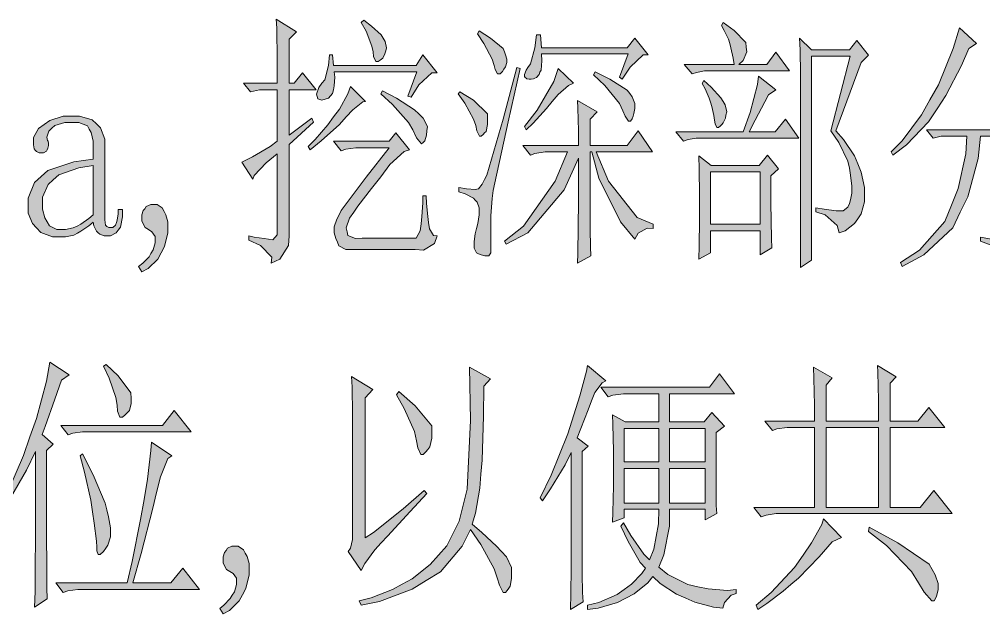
# Model space of a CAD drawing. Header units: millimetres. Extents: x 0 to 586, y 0 to 414.
# Drawn here: x 475.09 to 489.24, y 143.84 to 152.56 of the extents above; entities that cross this region are included whole.
import ezdxf

# ---------------------------------------------------------------- set-up
doc = ezdxf.new("R2010")
doc.units = ezdxf.units.MM

msp = doc.modelspace()

# ---------------------------------------------------------------- hatches: boundary and pattern name
h = msp.add_hatch(color=0)
h.dxf.hatch_style = 2
h.paths.add_polyline_path([(478.878194, 151.616833), (478.878194, 151.9555), (478.871139, 152.424694), (478.864083, 152.555222), (479.160417, 152.371778), (479.051056, 152.262417), (479.051056, 151.616833), (479.125139, 151.616833), (479.248611, 151.768528), (479.446167, 151.521583), (479.051056, 151.521583), (479.051056, 150.858361), (479.382667, 151.105306), (479.407361, 151.045333), (479.051056, 150.720778), (479.051056, 149.380222), (479.044, 149.239111), (478.913472, 149.038028), (478.79, 148.978056), (478.797056, 149.069778), (478.63125, 149.239111), (478.458389, 149.316722), (478.458389, 149.380222), (478.539528, 149.362583), (478.684167, 149.341417), (478.747667, 149.334361), (478.811167, 149.323778), (478.878194, 149.394333), (478.878194, 149.471944), (478.878194, 150.583194), (478.715917, 150.452667), (478.539528, 150.265694), (478.518361, 150.212778), (478.359611, 150.459722), (478.514833, 150.537333), (478.772361, 150.689028), (478.878194, 150.766639), (478.878194, 151.521583), (478.617139, 151.521583), (478.483083, 151.493361), (478.384306, 151.616833)])
h = msp.add_hatch(color=0)
h.dxf.hatch_style = 2
h.paths.add_polyline_path([(480.148194, 152.541111), (480.257556, 152.456444), (480.402194, 152.325917), (480.430417, 152.280056), (480.462167, 152.230667), (480.479806, 152.138944), (480.469222, 152.093083), (480.455111, 152.047222), (480.426889, 151.98725), (480.405722, 151.969611), (480.388083, 151.9555), (480.356333, 151.937861), (480.34575, 151.937861), (480.321056, 151.937861), (480.289306, 152.008417), (480.28225, 152.078972), (480.264611, 152.163639), (480.179944, 152.378833), (480.109389, 152.509361)])
h = msp.add_hatch(color=0)
h.dxf.hatch_style = 2
h.paths.add_polyline_path([(484.847194, 151.892), (485.577444, 151.892), (485.563333, 151.983722), (485.531583, 152.138944), (485.513944, 152.198917), (485.496306, 152.262417), (485.432806, 152.392944), (485.390472, 152.4635), (485.415167, 152.509361), (485.577444, 152.392944), (485.746778, 152.213028), (485.753833, 152.146), (485.764417, 152.078972), (485.7115, 151.951972), (485.648, 151.892), (486.057222, 151.892), (486.191278, 152.075444), (486.388833, 151.800278), (485.192917, 151.800278), (485.143528, 151.800278), (485.027111, 151.775583), (484.960083, 151.754417)])
h = msp.add_hatch(color=0)
h.dxf.hatch_style = 2
h.paths.add_polyline_path([(481.838, 152.385889), (482.003806, 152.280056), (482.190778, 152.124833), (482.208417, 152.078972), (482.226056, 152.033111), (482.243694, 151.969611), (482.243694, 151.9555), (482.243694, 151.92375), (482.222528, 151.86025), (482.201361, 151.824972), (482.180194, 151.789694), (482.144917, 151.754417), (482.134333, 151.754417), (482.109639, 151.754417), (482.070833, 151.817917), (482.06025, 151.877889), (482.0285, 151.969611), (481.905028, 152.202444), (481.813306, 152.340028)])
h = msp.add_hatch(color=0)
h.dxf.hatch_style = 2
h.paths.add_polyline_path([(482.737583, 152.325917), (482.751694, 152.138944), (484.007583, 152.138944), (484.120472, 152.280056), (484.318028, 152.033111), (484.243944, 152.033111), (484.053444, 151.853194), (483.9335, 151.676806), (483.898222, 151.708556), (484.021694, 152.047222), (482.751694, 152.047222), (482.755222, 151.948444), (482.748167, 151.810861), (482.730528, 151.779111), (482.716417, 151.743833), (482.681139, 151.7015), (482.656444, 151.694444), (482.635278, 151.683861), (482.603528, 151.676806), (482.589417, 151.676806), (482.571778, 151.676806), (482.540028, 151.683861), (482.529444, 151.694444), (482.515333, 151.7015), (482.50475, 151.715611), (482.50475, 151.747361), (482.529444, 151.807333), (482.554139, 151.846139), (482.589417, 151.902583), (482.652917, 152.138944), (482.677611, 152.325917)])
h = msp.add_hatch(color=0)
h.dxf.hatch_style = 2
h.paths.add_polyline_path([(488.882972, 152.43175), (489.129917, 152.198917), (489.017028, 152.124833), (488.911194, 151.877889), (488.681889, 151.436917), (488.554889, 151.242889), (488.427889, 151.052389), (488.103333, 150.713722), (487.905778, 150.565556), (487.881083, 150.611417), (488.043361, 150.773694), (488.325583, 151.154694), (488.449056, 151.373417), (488.572528, 151.595667), (488.787722, 152.124833)])
h = msp.add_hatch(color=0)
h.dxf.hatch_style = 2
h.paths.add_polyline_path([(486.551111, 148.918083), (486.551111, 151.567444), (486.551111, 151.750889), (486.544056, 152.107194), (486.537, 152.276528), (486.709861, 152.107194), (487.26725, 152.107194), (487.376611, 152.244778), (487.549472, 152.029583), (487.440111, 151.920222), (487.069694, 150.918333), (487.179056, 150.794861), (487.341333, 150.554972), (487.390722, 150.435028), (487.440111, 150.315083), (487.4895, 150.089306), (487.4895, 149.987), (487.4895, 149.881167), (487.440111, 149.704778), (487.390722, 149.630694), (487.341333, 149.560139), (487.20375, 149.454306), (487.119083, 149.422556), (487.087333, 149.531917), (486.914472, 149.687139), (486.773361, 149.733), (486.773361, 149.792972), (486.896833, 149.771806), (487.073222, 149.747111), (487.122611, 149.747111), (487.175528, 149.747111), (487.246083, 149.800028), (487.26725, 149.856472), (487.284889, 149.909389), (487.302528, 150.008167), (487.302528, 150.057556), (487.302528, 150.110472), (487.284889, 150.269222), (487.26725, 150.371528), (487.246083, 150.477361), (487.112028, 150.749), (486.995611, 150.918333), (487.277833, 152.015472), (486.709861, 152.015472), (486.709861, 149.023917)])
h = msp.add_hatch(color=0)
h.dxf.hatch_style = 2
h.paths.add_polyline_path([(480.79025, 151.429861), (480.924306, 151.786167), (479.714278, 151.786167), (479.721333, 151.708556), (479.714278, 151.578028), (479.703694, 151.521583), (479.689583, 151.468667), (479.629611, 151.398111), (479.580222, 151.384), (479.530833, 151.369889), (479.470861, 151.387528), (479.463806, 151.422806), (479.453222, 151.458083), (479.4885, 151.553333), (479.530833, 151.616833), (479.573167, 151.66975), (479.629611, 151.877889), (479.643722, 152.033111), (479.689583, 152.033111), (479.703694, 151.877889), (480.913722, 151.877889), (481.0125, 152.033111), (481.220639, 151.768528), (481.146556, 151.768528), (480.956056, 151.592139), (480.839639, 151.41575)])
h = msp.add_hatch(color=0)
h.dxf.hatch_style = 2
h.paths.add_polyline_path([(482.44125, 151.832028), (482.264861, 151.052389), (482.067306, 150.156333), (482.046139, 150.043444), (482.0285, 149.927028), (482.010861, 149.673028), (482.010861, 149.531917), (482.010861, 149.394333), (482.010861, 149.214417), (482.010861, 149.172083), (482.010861, 149.12975), (481.979111, 149.087417), (481.947361, 149.087417), (481.922667, 149.087417), (481.866222, 149.101528), (481.830944, 149.115639), (481.799194, 149.133278), (481.763917, 149.200306), (481.763917, 149.25675), (481.763917, 149.295556), (481.781556, 149.408444), (481.799194, 149.486056), (481.820361, 149.563667), (481.838, 149.687139), (481.838, 149.733), (481.838, 149.789444), (481.809778, 149.874111), (481.781556, 149.902333), (481.753333, 149.934083), (481.633389, 149.997583), (481.541667, 150.025806), (481.541667, 150.089306), (481.651028, 150.071667), (481.785083, 150.061083), (481.80625, 150.064611), (481.827417, 150.068139), (481.883861, 150.138694), (481.919139, 150.205722), (481.950889, 150.269222), (482.190778, 151.091194), (482.391861, 151.846139)])
h = msp.add_hatch(color=0)
h.dxf.hatch_style = 2
h.paths.add_polyline_path([(482.998639, 151.832028), (483.220889, 151.616833), (483.150333, 151.585083), (482.998639, 151.454556), (482.910444, 151.35225), (482.825778, 151.246417), (482.63175, 151.03475), (482.529444, 150.935972), (482.50475, 150.981833), (482.688194, 151.221722), (482.935139, 151.645056)])
h = msp.add_hatch(color=0)
h.dxf.hatch_style = 2
h.paths.add_polyline_path([(483.541917, 151.786167), (483.757111, 151.676806), (484.007583, 151.518056), (484.046389, 151.468667), (484.081667, 151.419278), (484.120472, 151.3205), (484.120472, 151.274639), (484.120472, 151.246417), (484.106361, 151.175861), (484.095778, 151.137056), (484.081667, 151.09825), (484.056972, 151.059444), (484.046389, 151.059444), (484.02875, 151.059444), (483.979361, 151.137056), (483.947611, 151.214667), (483.898222, 151.3205), (483.683028, 151.585083), (483.517222, 151.740306)])
h = msp.add_hatch(color=0)
h.dxf.hatch_style = 2
h.paths.add_polyline_path([(485.7115, 150.90775), (485.810278, 151.189972), (485.919639, 151.599194), (485.93375, 151.722667), (486.191278, 151.521583), (486.081917, 151.4475), (486.025472, 151.345194), (485.884361, 151.077083), (485.796167, 150.90775), (486.180694, 150.90775), (486.328861, 151.091194), (486.526417, 150.8125), (485.069444, 150.8125), (485.020056, 150.8125), (484.903639, 150.791333), (484.836611, 150.766639), (484.723722, 150.90775)])
h = msp.add_hatch(color=0)
h.dxf.hatch_style = 2
h.paths.add_polyline_path([(485.132944, 151.659167), (485.242306, 151.560389), (485.383417, 151.405167), (485.415167, 151.35225), (485.446917, 151.299333), (485.468083, 151.197028), (485.4575, 151.151167), (485.450444, 151.105306), (485.418694, 151.038278), (485.397528, 151.013583), (485.376361, 150.992417), (485.348139, 150.967722), (485.323444, 150.967722), (485.29875, 151.020639), (485.291694, 151.077083), (485.281111, 151.144111), (485.249361, 151.274639), (485.231722, 151.338139), (485.210556, 151.398111), (485.150583, 151.535694), (485.10825, 151.613306)])
h = msp.add_hatch(color=0)
h.dxf.hatch_style = 2
h.paths.add_polyline_path([(479.950639, 151.570972), (480.172889, 151.35225), (480.130556, 151.345194), (479.985917, 151.228778), (479.887139, 151.122944), (479.788361, 151.013583), (479.523778, 150.773694), (479.357972, 150.643167), (479.333278, 150.689028), (479.432056, 150.791333), (479.619028, 151.006528), (479.703694, 151.122944), (479.788361, 151.239361), (479.911833, 151.461611)])
h = msp.add_hatch(color=0)
h.dxf.hatch_style = 2
h.paths.add_polyline_path([(480.419833, 151.507472), (480.624444, 151.398111), (480.892556, 151.228778), (480.956056, 151.168806), (481.019556, 151.105306), (481.079528, 150.981833), (481.072472, 150.918333), (481.065417, 150.858361), (481.040722, 150.773694), (481.016028, 150.749), (480.994861, 150.727833), (480.91725, 150.819556), (480.864333, 150.935972), (480.800833, 151.041806), (480.568, 151.306389), (480.395139, 151.461611)])
h = msp.add_hatch(color=0)
h.dxf.hatch_style = 2
h.paths.add_polyline_path([(481.555778, 151.493361), (481.756861, 151.369889), (481.961472, 151.168806), (481.961472, 151.091194), (481.961472, 151.013583), (481.940306, 150.911278), (481.919139, 150.890111), (481.897972, 150.865417), (481.86975, 150.84425), (481.845056, 150.84425), (481.80625, 150.921861), (481.788611, 150.999472), (481.756861, 151.091194), (481.629861, 151.324028), (481.531083, 151.461611)])
h = msp.add_hatch(color=0)
h.dxf.hatch_style = 2
h.paths.add_polyline_path([(483.467833, 150.611417), (483.467833, 149.609528), (483.467833, 149.479), (483.471361, 149.217944), (483.478417, 149.087417), (483.280861, 148.978056), (483.287917, 149.122694), (483.294972, 149.895278), (483.294972, 150.519694), (483.083306, 150.057556), (482.554139, 149.426083), (482.233111, 149.25675), (482.208417, 149.302611), (482.490639, 149.524861), (482.952778, 150.181028), (483.132694, 150.611417), (482.88575, 150.611417), (482.804611, 150.611417), (482.656444, 150.59025), (482.589417, 150.565556), (482.480056, 150.703139), (483.294972, 150.703139), (483.294972, 150.921861), (483.287917, 151.253472), (483.280861, 151.366361), (483.566611, 151.197028), (483.467833, 151.091194), (483.467833, 150.703139), (484.007583, 150.703139), (484.169861, 150.921861), (484.378, 150.611417), (483.5525, 150.611417), (483.735944, 150.181028), (484.15575, 149.648333), (484.392111, 149.549556), (484.392111, 149.486056), (484.303917, 149.493111), (484.169861, 149.419028), (484.120472, 149.330833), (483.908806, 149.588361), (483.594833, 150.226889), (483.492528, 150.611417)])
h = msp.add_hatch(color=0)
h.paths.add_polyline_path([(475.692611, 149.366111), (475.58325, 149.366111), (475.410389, 149.429611), (475.346889, 149.496639), (475.286917, 149.560139), (475.223417, 149.711833), (475.223417, 149.7965), (475.223417, 149.934083), (475.318667, 150.163389), (475.417444, 150.251583), (475.512694, 150.339778), (475.893694, 150.466778), (476.175917, 150.505583), (476.175917, 150.689028), (476.175917, 150.766639), (476.147694, 150.893639), (476.119472, 150.943028), (476.094778, 150.992417), (475.967778, 151.041806), (475.869, 151.041806), (475.763167, 151.041806), (475.615, 150.999472), (475.572667, 150.957139), (475.530333, 150.914806), (475.498583, 150.826611), (475.509167, 150.78075), (475.516222, 150.766639), (475.523278, 150.734889), (475.523278, 150.720778), (475.523278, 150.706667), (475.512694, 150.667861), (475.505639, 150.643167), (475.495056, 150.622), (475.449194, 150.597306), (475.410389, 150.597306), (475.385694, 150.597306), (475.346889, 150.618472), (475.32925, 150.636111), (475.315139, 150.657278), (475.301028, 150.713722), (475.301028, 150.752528), (475.301028, 150.823083), (475.378639, 150.953611), (475.459778, 151.013583), (475.540917, 151.073556), (475.738472, 151.137056), (475.854889, 151.137056), (475.978361, 151.137056), (476.165333, 151.080611), (476.225306, 151.020639), (476.285278, 150.964194), (476.348778, 150.798389), (476.348778, 150.689028), (476.348778, 149.673028), (476.348778, 149.613056), (476.359361, 149.538972), (476.366417, 149.528389), (476.377, 149.517806), (476.40875, 149.503694), (476.433444, 149.503694), (476.465194, 149.503694), (476.507528, 149.538972), (476.521639, 149.57425), (476.532222, 149.609528), (476.546333, 149.704778), (476.546333, 149.76475), (476.606306, 149.76475), (476.606306, 149.658917), (476.578083, 149.507222), (476.546333, 149.464889), (476.514583, 149.422556), (476.433444, 149.380222), (476.384056, 149.380222), (476.341722, 149.380222), (476.274694, 149.404917), (476.25, 149.426083), (476.225306, 149.450778), (476.190028, 149.528389), (476.175917, 149.581306), (476.115944, 149.528389), (475.999528, 149.44725), (475.946611, 149.419028), (475.893694, 149.390806), (475.770222, 149.366111)])
h.paths.add_polyline_path([(475.435083, 149.842361), (475.435083, 149.771806), (475.466833, 149.644806), (475.502111, 149.588361), (475.537389, 149.528389), (475.643222, 149.471944), (475.717306, 149.471944), (475.77375, 149.471944), (475.886639, 149.500167), (475.943083, 149.524861), (475.996, 149.553083), (476.115944, 149.634222), (476.175917, 149.687139), (476.175917, 150.410333), (475.967778, 150.378583), (475.674972, 150.276278), (475.593833, 150.202194), (475.516222, 150.131639), (475.435083, 149.948194)])
h = msp.add_hatch(color=0)
h.dxf.hatch_style = 2
h.paths.add_polyline_path([(488.399667, 150.935972), (489.80725, 150.935972), (489.930722, 151.091194), (490.103583, 150.876), (490.004806, 150.78075), (489.990694, 150.173972), (489.930722, 149.436667), (489.881333, 149.309667), (489.831944, 149.182667), (489.659083, 148.999222), (489.535611, 148.946306), (489.517972, 149.069778), (489.345111, 149.246167), (489.189889, 149.302611), (489.189889, 149.362583), (489.345111, 149.330833), (489.546194, 149.306139), (489.592056, 149.309667), (489.637917, 149.313194), (489.708472, 149.401389), (489.733167, 149.486056), (489.757861, 149.570722), (489.80725, 150.251583), (489.831944, 150.84425), (489.189889, 150.84425), (489.154611, 150.512639), (489.006444, 149.951722), (488.893556, 149.725944), (488.784194, 149.496639), (488.357333, 149.101528), (488.043361, 148.932194), (488.018667, 148.992167), (488.297361, 149.168556), (488.667778, 149.591889), (488.763028, 149.831778), (488.861806, 150.075194), (488.974694, 150.583194), (488.992333, 150.84425), (488.611333, 150.84425), (488.498444, 150.8125)])
h = msp.add_hatch(color=0)
h.dxf.hatch_style = 2
h.paths.add_polyline_path([(479.703694, 150.766639), (480.518611, 150.766639), (480.617389, 150.890111), (480.814944, 150.643167), (480.740861, 150.618472), (480.529194, 150.424444), (480.395139, 150.248056), (480.257556, 150.075194), (480.06, 149.814139), (480.000028, 149.725944), (479.936528, 149.63775), (479.887139, 149.496639), (479.90125, 149.440194), (479.911833, 149.387278), (480.024722, 149.341417), (480.1235, 149.348472), (480.864333, 149.348472), (480.913722, 149.348472), (480.973694, 149.454306), (480.987806, 149.556611), (480.998389, 149.662444), (481.0125, 149.867056), (481.0125, 149.965833), (481.061889, 149.965833), (481.065417, 149.856472), (481.086583, 149.662444), (481.097167, 149.57425), (481.111278, 149.482528), (481.17125, 149.387278), (481.220639, 149.380222), (481.185361, 149.270861), (481.023083, 149.172083), (480.899611, 149.179139), (479.961222, 149.179139), (479.883611, 149.179139), (479.781306, 149.232056), (479.760139, 149.2885), (479.738972, 149.341417), (479.714278, 149.426083), (479.714278, 149.457833), (479.714278, 149.51075), (479.749556, 149.627167), (479.784833, 149.687139), (479.816583, 149.750639), (480.183472, 150.241), (480.518611, 150.671389), (480.109389, 150.671389), (480.031778, 150.671389), (479.883611, 150.650222), (479.813056, 150.625528)])
h = msp.add_hatch(color=0)
h.paths.add_polyline_path([(485.058861, 149.038028), (485.062389, 149.232056), (485.069444, 149.609528), (485.069444, 149.7965), (485.069444, 149.979944), (485.062389, 150.357417), (485.058861, 150.551444), (485.242306, 150.410333), (485.944333, 150.410333), (486.067806, 150.565556), (486.230083, 150.364472), (486.117194, 150.258639), (486.117194, 149.863528), (486.12425, 149.341417), (486.131306, 149.207361), (485.958444, 149.101528), (485.958444, 149.454306), (485.231722, 149.454306), (485.231722, 149.133278)])
h.paths.add_polyline_path([(485.231722, 150.318611), (485.231722, 149.549556), (485.958444, 149.549556), (485.958444, 150.318611)])
h = msp.add_hatch(color=0)
h.dxf.hatch_style = 2
h.paths.add_polyline_path([(476.892056, 149.655389), (476.892056, 149.687139), (476.913222, 149.750639), (476.934389, 149.778861), (476.955556, 149.810611), (477.022583, 149.842361), (477.064917, 149.842361), (477.114306, 149.842361), (477.191917, 149.792972), (477.220139, 149.740056), (477.244833, 149.690667), (477.273056, 149.588361), (477.273056, 149.531917), (477.273056, 149.426083), (477.223667, 149.225), (477.174278, 149.133278), (477.124889, 149.038028), (476.983778, 148.900444), (476.892056, 148.854583), (476.842667, 148.932194), (476.906167, 148.978056), (476.997889, 149.073306), (477.026111, 149.122694), (477.057861, 149.175611), (477.089611, 149.277917), (477.089611, 149.330833), (477.089611, 149.369639), (477.040222, 149.440194), (476.990833, 149.471944), (476.941444, 149.503694), (476.892056, 149.595417)])
h = msp.add_hatch(color=0)
h.dxf.hatch_style = 2
h.paths.add_polyline_path([(475.318667, 143.936861), (475.325722, 144.166167), (475.332778, 145.309167), (475.332778, 146.219333), (475.20225, 145.947694), (474.965889, 145.538472), (474.863583, 145.400889), (474.824778, 145.432639), (474.941194, 145.661944), (475.156389, 146.162889), (475.251639, 146.434528), (475.346889, 146.702639), (475.491528, 147.249444), (475.540917, 147.528139), (475.826667, 147.344694), (475.713778, 147.267083), (475.615, 146.988389), (475.473889, 146.586222), (475.431556, 146.466278), (475.590306, 146.325167), (475.491528, 146.233444), (475.491528, 145.309167), (475.498583, 144.222611), (475.505639, 144.060333)])
h = msp.add_hatch(color=0)
h.dxf.hatch_style = 2
h.paths.add_polyline_path([(476.331139, 147.468167), (476.366417, 147.496389), (476.546333, 147.327056), (476.729778, 147.080111), (476.733306, 147.0025), (476.733306, 146.924889), (476.708611, 146.819056), (476.676861, 146.787306), (476.645111, 146.755556), (476.609833, 146.723806), (476.571028, 146.723806), (476.53575, 146.812), (476.528694, 146.896667), (476.511056, 147.009556), (476.412278, 147.295306)])
h = msp.add_hatch(color=0)
h.dxf.hatch_style = 2
h.paths.add_polyline_path([(481.696889, 147.454056), (482.003806, 147.284722), (481.905028, 147.175361), (481.9015, 146.737917), (481.880333, 146.092333), (481.862694, 145.887722), (481.848583, 145.683111), (481.785083, 145.316222), (481.735694, 145.153944), (481.876806, 145.030472), (482.092, 144.829389), (482.166083, 144.755306), (482.240167, 144.677694), (482.31425, 144.518944), (482.31425, 144.437806), (482.31425, 144.356667), (482.293083, 144.243778), (482.271917, 144.215556), (482.25075, 144.183806), (482.222528, 144.152056), (482.190778, 144.152056), (482.134333, 144.261417), (482.102583, 144.36725), (482.06025, 144.497778), (481.862694, 144.854083), (481.711, 145.076333), (481.591056, 144.829389), (481.270028, 144.455444), (481.061889, 144.328444), (480.85375, 144.201444), (480.3775, 144.021528), (480.105861, 143.968611), (480.081167, 144.028583), (480.254028, 144.074444), (480.568, 144.197917), (480.709111, 144.275528), (480.85375, 144.353139), (481.118333, 144.564806), (481.241806, 144.698861), (481.365278, 144.836444), (481.545194, 145.199806), (481.605167, 145.432639), (481.661611, 145.665472), (481.711, 146.674417)])
h = msp.add_hatch(color=0)
h.dxf.hatch_style = 2
h.paths.add_polyline_path([(483.178556, 143.905111), (483.182083, 144.137944), (483.189139, 144.508361), (483.189139, 144.645944), (483.189139, 146.205222), (483.097417, 146.025306), (482.88575, 145.672528), (482.769333, 145.496139), (482.734056, 145.542), (482.892806, 145.873611), (483.13975, 146.480389), (483.227944, 146.759083), (483.312611, 147.037778), (483.411389, 147.397611), (483.4255, 147.482278), (483.697139, 147.252972), (483.640694, 147.228278), (483.534861, 147.083639), (483.485472, 146.960167), (483.436083, 146.829639), (483.33025, 146.558), (483.277333, 146.420417), (483.436083, 146.296944), (483.351417, 146.219333), (483.351417, 144.554222), (483.351417, 144.423694), (483.354944, 144.152056), (483.362, 144.014472)])
h = msp.add_hatch(color=0)
h.paths.add_polyline_path([(486.755722, 146.663833), (486.755722, 146.896667), (486.748667, 147.291778), (486.741611, 147.454056), (487.01325, 147.298833), (486.928583, 147.189472), (486.928583, 146.663833), (487.694111, 146.663833), (487.694111, 146.974278), (487.687056, 147.3835), (487.68, 147.482278), (487.951639, 147.312944), (487.863444, 147.221222), (487.863444, 146.663833), (488.272667, 146.663833), (488.431417, 146.864917), (488.667778, 146.572111), (487.863444, 146.572111), (487.863444, 145.400889), (488.307944, 145.400889), (488.5055, 145.647833), (488.777139, 145.309167), (486.272417, 145.309167), (486.194806, 145.309167), (486.046639, 145.284472), (485.976083, 145.263306), (485.866722, 145.400889), (486.755722, 145.400889), (486.755722, 146.572111), (486.434694, 146.572111), (486.353556, 146.572111), (486.205389, 146.550944), (486.138361, 146.52625), (486.025472, 146.663833)])
h.paths.add_polyline_path([(486.928583, 146.572111), (486.928583, 145.400889), (487.694111, 145.400889), (487.694111, 146.572111)])
h = msp.add_hatch(color=0)
h.dxf.hatch_style = 2
h.paths.add_polyline_path([(480.165833, 144.952861), (480.289306, 145.030472), (480.723222, 145.379722), (481.030139, 145.647833), (481.068944, 145.601972), (480.829056, 145.340917), (480.493917, 144.977556), (480.402194, 144.878778), (480.310472, 144.776472), (480.162306, 144.575389), (480.105861, 144.476611), (479.918889, 144.755306), (479.950639, 144.801167), (479.982389, 144.931694), (479.982389, 145.016361), (479.982389, 146.543889), (479.982389, 146.773194), (479.975333, 147.16125), (479.968278, 147.316472), (480.278722, 147.1295), (480.165833, 147.006028)])
h = msp.add_hatch(color=0)
h.paths.add_polyline_path([(485.312861, 146.498028), (485.312861, 146.01825), (485.316389, 145.425583), (485.323444, 145.309167), (485.150583, 145.217444), (485.150583, 145.372667), (484.632, 145.372667), (484.628472, 145.125722), (484.547333, 144.702389), (484.47325, 144.522472), (484.607306, 144.416639), (484.896583, 144.272), (485.04475, 144.236722), (485.196444, 144.204972), (485.478667, 144.183806), (485.609194, 144.197917), (485.609194, 144.137944), (485.535111, 144.11325), (485.436333, 144.007417), (485.411639, 143.92275), (485.274056, 143.936861), (485.002417, 144.010944), (484.868361, 144.067389), (484.730778, 144.127361), (484.490889, 144.282583), (484.385056, 144.384889), (484.310972, 144.293167), (484.113417, 144.134417), (483.989944, 144.067389), (483.866472, 144.003889), (483.58425, 143.92275), (483.4255, 143.905111), (483.4255, 143.968611), (483.591306, 144.007417), (483.862944, 144.123833), (483.96525, 144.197917), (484.071083, 144.275528), (484.226306, 144.43075), (484.275694, 144.508361), (484.201611, 144.593028), (484.021694, 144.899944), (483.915861, 145.125722), (483.954667, 145.171583), (484.0605, 144.988139), (484.251, 144.7165), (484.335667, 144.631833), (484.399167, 144.787056), (484.466194, 145.157472), (484.47325, 145.372667), (483.96525, 145.372667), (483.96525, 145.249194), (483.795917, 145.185694), (483.799444, 145.326806), (483.8065, 145.718389), (483.8065, 145.972389), (483.8065, 146.226389), (483.799444, 146.6215), (483.795917, 146.759083), (483.979361, 146.65325), (484.47325, 146.65325), (484.47325, 147.066), (484.039333, 147.066), (483.954667, 147.066), (483.799444, 147.044833), (483.732417, 147.020139), (483.623056, 147.16125), (485.214083, 147.16125), (485.36225, 147.358806), (485.5845, 147.066), (484.632, 147.066), (484.632, 146.65325), (485.14, 146.65325), (485.249361, 146.790833), (485.436333, 146.58975)])
h.paths.add_polyline_path([(484.632, 145.972389), (484.632, 145.464389), (485.150583, 145.464389), (485.150583, 145.972389)])
h.paths.add_polyline_path([(483.96525, 145.972389), (483.96525, 145.464389), (484.47325, 145.464389), (484.47325, 145.972389)])
h.paths.add_polyline_path([(484.632, 146.558), (484.632, 146.067639), (485.150583, 146.067639), (485.150583, 146.558)])
h.paths.add_polyline_path([(483.96525, 146.558), (483.96525, 146.067639), (484.47325, 146.067639), (484.47325, 146.558)])
h = msp.add_hatch(color=0)
h.dxf.hatch_style = 2
h.paths.add_polyline_path([(480.659722, 147.09775), (480.899611, 146.889611), (481.143028, 146.593278), (481.143028, 146.505083), (481.143028, 146.416889), (481.114806, 146.286361), (481.086583, 146.251083), (481.058361, 146.212278), (481.019556, 146.173472), (481.005444, 146.173472), (480.98075, 146.173472), (480.938417, 146.27225), (480.920778, 146.374556), (480.889028, 146.512139), (480.740861, 146.850806), (480.624444, 147.051889)])
h = msp.add_hatch(color=0)
h.dxf.hatch_style = 2
h.paths.add_polyline_path([(475.703194, 146.600333), (477.195444, 146.600333), (477.368306, 146.819056), (477.61525, 146.508611), (476.094778, 146.508611), (476.020694, 146.508611), (475.879583, 146.487444), (475.812556, 146.46275)])
h = msp.add_hatch(color=0)
h.dxf.hatch_style = 2
h.paths.add_polyline_path([(477.033167, 146.356917), (477.3295, 146.155833), (477.273056, 146.117028), (477.163694, 145.848917), (477.10725, 145.616083), (477.050806, 145.386778), (476.881472, 144.723556), (476.761528, 144.293167), (477.318917, 144.293167), (477.491778, 144.508361), (477.738722, 144.197917), (476.034806, 144.197917), (475.953667, 144.197917), (475.8055, 144.17675), (475.738472, 144.152056), (475.629111, 144.293167), (476.676861, 144.293167), (476.750944, 144.607139), (476.874417, 145.220972), (476.923806, 145.517306), (476.973194, 145.813639), (477.026111, 146.233444)])
h = msp.add_hatch(color=0)
h.dxf.hatch_style = 2
h.paths.add_polyline_path([(475.985417, 146.155833), (476.020694, 146.184056), (476.175917, 145.877139), (476.355833, 145.464389), (476.380528, 145.362083), (476.405222, 145.259778), (476.429917, 145.101028), (476.429917, 145.048111), (476.429917, 144.9705), (476.394639, 144.847028), (476.362889, 144.801167), (476.327611, 144.755306), (476.28175, 144.709444), (476.267639, 144.709444), (476.25, 144.709444), (476.232361, 144.762361), (476.232361, 144.815278), (476.225306, 144.907), (476.193556, 145.168056), (476.168861, 145.337389), (476.144167, 145.506722), (476.052444, 145.915944)])
h = msp.add_hatch(color=0)
h.dxf.hatch_style = 2
h.paths.add_polyline_path([(486.889778, 145.231556), (487.150833, 144.956389), (487.01325, 144.892889), (486.82275, 144.677694), (486.519361, 144.363722), (486.41, 144.268472), (486.297111, 144.173222), (486.057222, 143.989778), (485.926694, 143.905111), (485.902, 143.968611), (486.120722, 144.152056), (486.462917, 144.518944), (486.589917, 144.698861), (486.713389, 144.882306), (486.865083, 145.146889)])
h = msp.add_hatch(color=0)
h.dxf.hatch_style = 2
h.paths.add_polyline_path([(487.545944, 145.048111), (487.556528, 145.108083), (487.976333, 144.878778), (488.438472, 144.568333), (488.480806, 144.490722), (488.526667, 144.413111), (488.569, 144.282583), (488.569, 144.229667), (488.569, 144.197917), (488.554889, 144.134417), (488.544306, 144.099139), (488.530194, 144.063861), (488.512556, 144.028583), (488.477278, 144.028583), (488.364389, 144.159111), (488.28325, 144.293167), (488.180944, 144.4625), (487.810528, 144.839972)])
h = msp.add_hatch(color=0)
h.dxf.hatch_style = 2
h.paths.add_polyline_path([(478.084444, 144.645944), (478.084444, 144.677694), (478.105611, 144.737667), (478.126778, 144.769417), (478.147944, 144.801167), (478.211444, 144.829389), (478.257306, 144.829389), (478.306694, 144.829389), (478.380778, 144.78), (478.409, 144.730611), (478.437222, 144.681222), (478.465444, 144.575389), (478.465444, 144.522472), (478.465444, 144.413111), (478.416056, 144.212028), (478.366667, 144.120306), (478.317278, 144.028583), (478.176167, 143.887472), (478.084444, 143.841611), (478.035056, 143.919222), (478.095028, 143.965083), (478.18675, 144.063861), (478.2185, 144.11325), (478.25025, 144.162639), (478.278472, 144.268472), (478.278472, 144.321389), (478.278472, 144.360194), (478.232611, 144.43075), (478.183222, 144.458972), (478.133833, 144.490722), (478.084444, 144.582444)])

# ---------------------------------------------------------------- linework, layer by layer
at = {"color": 0, "lineweight": 0}
for points in [[(478.878194, 151.616833), (478.878194, 151.9555), (478.871139, 152.424694), (478.864083, 152.555222), (479.160417, 152.371778), (479.051056, 152.262417), (479.051056, 151.616833), (479.125139, 151.616833), (479.248611, 151.768528), (479.446167, 151.521583), (479.051056, 151.521583), (479.051056, 150.858361), (479.382667, 151.105306), (479.407361, 151.045333), (479.051056, 150.720778), (479.051056, 149.380222), (479.044, 149.239111), (478.913472, 149.038028), (478.79, 148.978056), (478.797056, 149.069778), (478.63125, 149.239111), (478.458389, 149.316722), (478.458389, 149.380222), (478.539528, 149.362583), (478.684167, 149.341417), (478.747667, 149.334361), (478.811167, 149.323778), (478.878194, 149.394333), (478.878194, 149.471944), (478.878194, 150.583194), (478.715917, 150.452667), (478.539528, 150.265694), (478.518361, 150.212778), (478.359611, 150.459722), (478.514833, 150.537333), (478.772361, 150.689028), (478.878194, 150.766639), (478.878194, 151.521583), (478.617139, 151.521583), (478.483083, 151.493361), (478.384306, 151.616833)], [(480.148194, 152.541111), (480.257556, 152.456444), (480.402194, 152.325917), (480.430417, 152.280056), (480.462167, 152.230667), (480.479806, 152.138944), (480.469222, 152.093083), (480.455111, 152.047222), (480.426889, 151.98725), (480.405722, 151.969611), (480.388083, 151.9555), (480.356333, 151.937861), (480.34575, 151.937861), (480.321056, 151.937861), (480.289306, 152.008417), (480.28225, 152.078972), (480.264611, 152.163639), (480.179944, 152.378833), (480.109389, 152.509361)], [(484.847194, 151.892), (485.577444, 151.892), (485.563333, 151.983722), (485.531583, 152.138944), (485.513944, 152.198917), (485.496306, 152.262417), (485.432806, 152.392944), (485.390472, 152.4635), (485.415167, 152.509361), (485.577444, 152.392944), (485.746778, 152.213028), (485.753833, 152.146), (485.764417, 152.078972), (485.7115, 151.951972), (485.648, 151.892), (486.057222, 151.892), (486.191278, 152.075444), (486.388833, 151.800278), (485.192917, 151.800278), (485.143528, 151.800278), (485.027111, 151.775583), (484.960083, 151.754417)], [(481.838, 152.385889), (482.003806, 152.280056), (482.190778, 152.124833), (482.208417, 152.078972), (482.226056, 152.033111), (482.243694, 151.969611), (482.243694, 151.9555), (482.243694, 151.92375), (482.222528, 151.86025), (482.201361, 151.824972), (482.180194, 151.789694), (482.144917, 151.754417), (482.134333, 151.754417), (482.109639, 151.754417), (482.070833, 151.817917), (482.06025, 151.877889), (482.0285, 151.969611), (481.905028, 152.202444), (481.813306, 152.340028)], [(482.737583, 152.325917), (482.751694, 152.138944), (484.007583, 152.138944), (484.120472, 152.280056), (484.318028, 152.033111), (484.243944, 152.033111), (484.053444, 151.853194), (483.9335, 151.676806), (483.898222, 151.708556), (484.021694, 152.047222), (482.751694, 152.047222), (482.755222, 151.948444), (482.748167, 151.810861), (482.730528, 151.779111), (482.716417, 151.743833), (482.681139, 151.7015), (482.656444, 151.694444), (482.635278, 151.683861), (482.603528, 151.676806), (482.589417, 151.676806), (482.571778, 151.676806), (482.540028, 151.683861), (482.529444, 151.694444), (482.515333, 151.7015), (482.50475, 151.715611), (482.50475, 151.747361), (482.529444, 151.807333), (482.554139, 151.846139), (482.589417, 151.902583), (482.652917, 152.138944), (482.677611, 152.325917)], [(488.882972, 152.43175), (489.129917, 152.198917), (489.017028, 152.124833), (488.911194, 151.877889), (488.681889, 151.436917), (488.554889, 151.242889), (488.427889, 151.052389), (488.103333, 150.713722), (487.905778, 150.565556), (487.881083, 150.611417), (488.043361, 150.773694), (488.325583, 151.154694), (488.449056, 151.373417), (488.572528, 151.595667), (488.787722, 152.124833)], [(486.551111, 148.918083), (486.551111, 151.567444), (486.551111, 151.750889), (486.544056, 152.107194), (486.537, 152.276528), (486.709861, 152.107194), (487.26725, 152.107194), (487.376611, 152.244778), (487.549472, 152.029583), (487.440111, 151.920222), (487.069694, 150.918333), (487.179056, 150.794861), (487.341333, 150.554972), (487.390722, 150.435028), (487.440111, 150.315083), (487.4895, 150.089306), (487.4895, 149.987), (487.4895, 149.881167), (487.440111, 149.704778), (487.390722, 149.630694), (487.341333, 149.560139), (487.20375, 149.454306), (487.119083, 149.422556), (487.087333, 149.531917), (486.914472, 149.687139), (486.773361, 149.733), (486.773361, 149.792972), (486.896833, 149.771806), (487.073222, 149.747111), (487.122611, 149.747111), (487.175528, 149.747111), (487.246083, 149.800028), (487.26725, 149.856472), (487.284889, 149.909389), (487.302528, 150.008167), (487.302528, 150.057556), (487.302528, 150.110472), (487.284889, 150.269222), (487.26725, 150.371528), (487.246083, 150.477361), (487.112028, 150.749), (486.995611, 150.918333), (487.277833, 152.015472), (486.709861, 152.015472), (486.709861, 149.023917)], [(480.79025, 151.429861), (480.924306, 151.786167), (479.714278, 151.786167), (479.721333, 151.708556), (479.714278, 151.578028), (479.703694, 151.521583), (479.689583, 151.468667), (479.629611, 151.398111), (479.580222, 151.384), (479.530833, 151.369889), (479.470861, 151.387528), (479.463806, 151.422806), (479.453222, 151.458083), (479.4885, 151.553333), (479.530833, 151.616833), (479.573167, 151.66975), (479.629611, 151.877889), (479.643722, 152.033111), (479.689583, 152.033111), (479.703694, 151.877889), (480.913722, 151.877889), (481.0125, 152.033111), (481.220639, 151.768528), (481.146556, 151.768528), (480.956056, 151.592139), (480.839639, 151.41575)], [(482.44125, 151.832028), (482.264861, 151.052389), (482.067306, 150.156333), (482.046139, 150.043444), (482.0285, 149.927028), (482.010861, 149.673028), (482.010861, 149.531917), (482.010861, 149.394333), (482.010861, 149.214417), (482.010861, 149.172083), (482.010861, 149.12975), (481.979111, 149.087417), (481.947361, 149.087417), (481.922667, 149.087417), (481.866222, 149.101528), (481.830944, 149.115639), (481.799194, 149.133278), (481.763917, 149.200306), (481.763917, 149.25675), (481.763917, 149.295556), (481.781556, 149.408444), (481.799194, 149.486056), (481.820361, 149.563667), (481.838, 149.687139), (481.838, 149.733), (481.838, 149.789444), (481.809778, 149.874111), (481.781556, 149.902333), (481.753333, 149.934083), (481.633389, 149.997583), (481.541667, 150.025806), (481.541667, 150.089306), (481.651028, 150.071667), (481.785083, 150.061083), (481.80625, 150.064611), (481.827417, 150.068139), (481.883861, 150.138694), (481.919139, 150.205722), (481.950889, 150.269222), (482.190778, 151.091194), (482.391861, 151.846139)], [(482.998639, 151.832028), (483.220889, 151.616833), (483.150333, 151.585083), (482.998639, 151.454556), (482.910444, 151.35225), (482.825778, 151.246417), (482.63175, 151.03475), (482.529444, 150.935972), (482.50475, 150.981833), (482.688194, 151.221722), (482.935139, 151.645056)], [(483.541917, 151.786167), (483.757111, 151.676806), (484.007583, 151.518056), (484.046389, 151.468667), (484.081667, 151.419278), (484.120472, 151.3205), (484.120472, 151.274639), (484.120472, 151.246417), (484.106361, 151.175861), (484.095778, 151.137056), (484.081667, 151.09825), (484.056972, 151.059444), (484.046389, 151.059444), (484.02875, 151.059444), (483.979361, 151.137056), (483.947611, 151.214667), (483.898222, 151.3205), (483.683028, 151.585083), (483.517222, 151.740306)], [(485.7115, 150.90775), (485.810278, 151.189972), (485.919639, 151.599194), (485.93375, 151.722667), (486.191278, 151.521583), (486.081917, 151.4475), (486.025472, 151.345194), (485.884361, 151.077083), (485.796167, 150.90775), (486.180694, 150.90775), (486.328861, 151.091194), (486.526417, 150.8125), (485.069444, 150.8125), (485.020056, 150.8125), (484.903639, 150.791333), (484.836611, 150.766639), (484.723722, 150.90775)], [(485.132944, 151.659167), (485.242306, 151.560389), (485.383417, 151.405167), (485.415167, 151.35225), (485.446917, 151.299333), (485.468083, 151.197028), (485.4575, 151.151167), (485.450444, 151.105306), (485.418694, 151.038278), (485.397528, 151.013583), (485.376361, 150.992417), (485.348139, 150.967722), (485.323444, 150.967722), (485.29875, 151.020639), (485.291694, 151.077083), (485.281111, 151.144111), (485.249361, 151.274639), (485.231722, 151.338139), (485.210556, 151.398111), (485.150583, 151.535694), (485.10825, 151.613306)], [(479.950639, 151.570972), (480.172889, 151.35225), (480.130556, 151.345194), (479.985917, 151.228778), (479.887139, 151.122944), (479.788361, 151.013583), (479.523778, 150.773694), (479.357972, 150.643167), (479.333278, 150.689028), (479.432056, 150.791333), (479.619028, 151.006528), (479.703694, 151.122944), (479.788361, 151.239361), (479.911833, 151.461611)], [(480.419833, 151.507472), (480.624444, 151.398111), (480.892556, 151.228778), (480.956056, 151.168806), (481.019556, 151.105306), (481.079528, 150.981833), (481.072472, 150.918333), (481.065417, 150.858361), (481.040722, 150.773694), (481.016028, 150.749), (480.994861, 150.727833), (480.91725, 150.819556), (480.864333, 150.935972), (480.800833, 151.041806), (480.568, 151.306389), (480.395139, 151.461611)], [(481.555778, 151.493361), (481.756861, 151.369889), (481.961472, 151.168806), (481.961472, 151.091194), (481.961472, 151.013583), (481.940306, 150.911278), (481.919139, 150.890111), (481.897972, 150.865417), (481.86975, 150.84425), (481.845056, 150.84425), (481.80625, 150.921861), (481.788611, 150.999472), (481.756861, 151.091194), (481.629861, 151.324028), (481.531083, 151.461611)], [(483.467833, 150.611417), (483.467833, 149.609528), (483.467833, 149.479), (483.471361, 149.217944), (483.478417, 149.087417), (483.280861, 148.978056), (483.287917, 149.122694), (483.294972, 149.895278), (483.294972, 150.519694), (483.083306, 150.057556), (482.554139, 149.426083), (482.233111, 149.25675), (482.208417, 149.302611), (482.490639, 149.524861), (482.952778, 150.181028), (483.132694, 150.611417), (482.88575, 150.611417), (482.804611, 150.611417), (482.656444, 150.59025), (482.589417, 150.565556), (482.480056, 150.703139), (483.294972, 150.703139), (483.294972, 150.921861), (483.287917, 151.253472), (483.280861, 151.366361), (483.566611, 151.197028), (483.467833, 151.091194), (483.467833, 150.703139), (484.007583, 150.703139), (484.169861, 150.921861), (484.378, 150.611417), (483.5525, 150.611417), (483.735944, 150.181028), (484.15575, 149.648333), (484.392111, 149.549556), (484.392111, 149.486056), (484.303917, 149.493111), (484.169861, 149.419028), (484.120472, 149.330833), (483.908806, 149.588361), (483.594833, 150.226889), (483.492528, 150.611417)], [(475.692611, 149.366111), (475.58325, 149.366111), (475.410389, 149.429611), (475.346889, 149.496639), (475.286917, 149.560139), (475.223417, 149.711833), (475.223417, 149.7965), (475.223417, 149.934083), (475.318667, 150.163389), (475.417444, 150.251583), (475.512694, 150.339778), (475.893694, 150.466778), (476.175917, 150.505583), (476.175917, 150.689028), (476.175917, 150.766639), (476.147694, 150.893639), (476.119472, 150.943028), (476.094778, 150.992417), (475.967778, 151.041806), (475.869, 151.041806), (475.763167, 151.041806), (475.615, 150.999472), (475.572667, 150.957139), (475.530333, 150.914806), (475.498583, 150.826611), (475.509167, 150.78075), (475.516222, 150.766639), (475.523278, 150.734889), (475.523278, 150.720778), (475.523278, 150.706667), (475.512694, 150.667861), (475.505639, 150.643167), (475.495056, 150.622), (475.449194, 150.597306), (475.410389, 150.597306), (475.385694, 150.597306), (475.346889, 150.618472), (475.32925, 150.636111), (475.315139, 150.657278), (475.301028, 150.713722), (475.301028, 150.752528), (475.301028, 150.823083), (475.378639, 150.953611), (475.459778, 151.013583), (475.540917, 151.073556), (475.738472, 151.137056), (475.854889, 151.137056), (475.978361, 151.137056), (476.165333, 151.080611), (476.225306, 151.020639), (476.285278, 150.964194), (476.348778, 150.798389), (476.348778, 150.689028), (476.348778, 149.673028), (476.348778, 149.613056), (476.359361, 149.538972), (476.366417, 149.528389), (476.377, 149.517806), (476.40875, 149.503694), (476.433444, 149.503694), (476.465194, 149.503694), (476.507528, 149.538972), (476.521639, 149.57425), (476.532222, 149.609528), (476.546333, 149.704778), (476.546333, 149.76475), (476.606306, 149.76475), (476.606306, 149.658917), (476.578083, 149.507222), (476.546333, 149.464889), (476.514583, 149.422556), (476.433444, 149.380222), (476.384056, 149.380222), (476.341722, 149.380222), (476.274694, 149.404917), (476.25, 149.426083), (476.225306, 149.450778), (476.190028, 149.528389), (476.175917, 149.581306), (476.115944, 149.528389), (475.999528, 149.44725), (475.946611, 149.419028), (475.893694, 149.390806), (475.770222, 149.366111)], [(479.703694, 150.766639), (480.518611, 150.766639), (480.617389, 150.890111), (480.814944, 150.643167), (480.740861, 150.618472), (480.529194, 150.424444), (480.395139, 150.248056), (480.257556, 150.075194), (480.06, 149.814139), (480.000028, 149.725944), (479.936528, 149.63775), (479.887139, 149.496639), (479.90125, 149.440194), (479.911833, 149.387278), (480.024722, 149.341417), (480.1235, 149.348472), (480.864333, 149.348472), (480.913722, 149.348472), (480.973694, 149.454306), (480.987806, 149.556611), (480.998389, 149.662444), (481.0125, 149.867056), (481.0125, 149.965833), (481.061889, 149.965833), (481.065417, 149.856472), (481.086583, 149.662444), (481.097167, 149.57425), (481.111278, 149.482528), (481.17125, 149.387278), (481.220639, 149.380222), (481.185361, 149.270861), (481.023083, 149.172083), (480.899611, 149.179139), (479.961222, 149.179139), (479.883611, 149.179139), (479.781306, 149.232056), (479.760139, 149.2885), (479.738972, 149.341417), (479.714278, 149.426083), (479.714278, 149.457833), (479.714278, 149.51075), (479.749556, 149.627167), (479.784833, 149.687139), (479.816583, 149.750639), (480.183472, 150.241), (480.518611, 150.671389), (480.109389, 150.671389), (480.031778, 150.671389), (479.883611, 150.650222), (479.813056, 150.625528)], [(485.058861, 149.038028), (485.062389, 149.232056), (485.069444, 149.609528), (485.069444, 149.7965), (485.069444, 149.979944), (485.062389, 150.357417), (485.058861, 150.551444), (485.242306, 150.410333), (485.944333, 150.410333), (486.067806, 150.565556), (486.230083, 150.364472), (486.117194, 150.258639), (486.117194, 149.863528), (486.12425, 149.341417), (486.131306, 149.207361), (485.958444, 149.101528), (485.958444, 149.454306), (485.231722, 149.454306), (485.231722, 149.133278)], [(475.435083, 149.842361), (475.435083, 149.771806), (475.466833, 149.644806), (475.502111, 149.588361), (475.537389, 149.528389), (475.643222, 149.471944), (475.717306, 149.471944), (475.77375, 149.471944), (475.886639, 149.500167), (475.943083, 149.524861), (475.996, 149.553083), (476.115944, 149.634222), (476.175917, 149.687139), (476.175917, 150.410333), (475.967778, 150.378583), (475.674972, 150.276278), (475.593833, 150.202194), (475.516222, 150.131639), (475.435083, 149.948194)], [(485.231722, 150.318611), (485.231722, 149.549556), (485.958444, 149.549556), (485.958444, 150.318611)], [(476.892056, 149.655389), (476.892056, 149.687139), (476.913222, 149.750639), (476.934389, 149.778861), (476.955556, 149.810611), (477.022583, 149.842361), (477.064917, 149.842361), (477.114306, 149.842361), (477.191917, 149.792972), (477.220139, 149.740056), (477.244833, 149.690667), (477.273056, 149.588361), (477.273056, 149.531917), (477.273056, 149.426083), (477.223667, 149.225), (477.174278, 149.133278), (477.124889, 149.038028), (476.983778, 148.900444), (476.892056, 148.854583), (476.842667, 148.932194), (476.906167, 148.978056), (476.997889, 149.073306), (477.026111, 149.122694), (477.057861, 149.175611), (477.089611, 149.277917), (477.089611, 149.330833), (477.089611, 149.369639), (477.040222, 149.440194), (476.990833, 149.471944), (476.941444, 149.503694), (476.892056, 149.595417)], [(475.318667, 143.936861), (475.325722, 144.166167), (475.332778, 145.309167), (475.332778, 146.219333), (475.20225, 145.947694), (474.965889, 145.538472), (474.863583, 145.400889), (474.824778, 145.432639), (474.941194, 145.661944), (475.156389, 146.162889), (475.251639, 146.434528), (475.346889, 146.702639), (475.491528, 147.249444), (475.540917, 147.528139), (475.826667, 147.344694), (475.713778, 147.267083), (475.615, 146.988389), (475.473889, 146.586222), (475.431556, 146.466278), (475.590306, 146.325167), (475.491528, 146.233444), (475.491528, 145.309167), (475.498583, 144.222611), (475.505639, 144.060333)], [(476.331139, 147.468167), (476.366417, 147.496389), (476.546333, 147.327056), (476.729778, 147.080111), (476.733306, 147.0025), (476.733306, 146.924889), (476.708611, 146.819056), (476.676861, 146.787306), (476.645111, 146.755556), (476.609833, 146.723806), (476.571028, 146.723806), (476.53575, 146.812), (476.528694, 146.896667), (476.511056, 147.009556), (476.412278, 147.295306)], [(481.696889, 147.454056), (482.003806, 147.284722), (481.905028, 147.175361), (481.9015, 146.737917), (481.880333, 146.092333), (481.862694, 145.887722), (481.848583, 145.683111), (481.785083, 145.316222), (481.735694, 145.153944), (481.876806, 145.030472), (482.092, 144.829389), (482.166083, 144.755306), (482.240167, 144.677694), (482.31425, 144.518944), (482.31425, 144.437806), (482.31425, 144.356667), (482.293083, 144.243778), (482.271917, 144.215556), (482.25075, 144.183806), (482.222528, 144.152056), (482.190778, 144.152056), (482.134333, 144.261417), (482.102583, 144.36725), (482.06025, 144.497778), (481.862694, 144.854083), (481.711, 145.076333), (481.591056, 144.829389), (481.270028, 144.455444), (481.061889, 144.328444), (480.85375, 144.201444), (480.3775, 144.021528), (480.105861, 143.968611), (480.081167, 144.028583), (480.254028, 144.074444), (480.568, 144.197917), (480.709111, 144.275528), (480.85375, 144.353139), (481.118333, 144.564806), (481.241806, 144.698861), (481.365278, 144.836444), (481.545194, 145.199806), (481.605167, 145.432639), (481.661611, 145.665472), (481.711, 146.674417)], [(483.178556, 143.905111), (483.182083, 144.137944), (483.189139, 144.508361), (483.189139, 144.645944), (483.189139, 146.205222), (483.097417, 146.025306), (482.88575, 145.672528), (482.769333, 145.496139), (482.734056, 145.542), (482.892806, 145.873611), (483.13975, 146.480389), (483.227944, 146.759083), (483.312611, 147.037778), (483.411389, 147.397611), (483.4255, 147.482278), (483.697139, 147.252972), (483.640694, 147.228278), (483.534861, 147.083639), (483.485472, 146.960167), (483.436083, 146.829639), (483.33025, 146.558), (483.277333, 146.420417), (483.436083, 146.296944), (483.351417, 146.219333), (483.351417, 144.554222), (483.351417, 144.423694), (483.354944, 144.152056), (483.362, 144.014472)], [(486.755722, 146.663833), (486.755722, 146.896667), (486.748667, 147.291778), (486.741611, 147.454056), (487.01325, 147.298833), (486.928583, 147.189472), (486.928583, 146.663833), (487.694111, 146.663833), (487.694111, 146.974278), (487.687056, 147.3835), (487.68, 147.482278), (487.951639, 147.312944), (487.863444, 147.221222), (487.863444, 146.663833), (488.272667, 146.663833), (488.431417, 146.864917), (488.667778, 146.572111), (487.863444, 146.572111), (487.863444, 145.400889), (488.307944, 145.400889), (488.5055, 145.647833), (488.777139, 145.309167), (486.272417, 145.309167), (486.194806, 145.309167), (486.046639, 145.284472), (485.976083, 145.263306), (485.866722, 145.400889), (486.755722, 145.400889), (486.755722, 146.572111), (486.434694, 146.572111), (486.353556, 146.572111), (486.205389, 146.550944), (486.138361, 146.52625), (486.025472, 146.663833)], [(480.165833, 144.952861), (480.289306, 145.030472), (480.723222, 145.379722), (481.030139, 145.647833), (481.068944, 145.601972), (480.829056, 145.340917), (480.493917, 144.977556), (480.402194, 144.878778), (480.310472, 144.776472), (480.162306, 144.575389), (480.105861, 144.476611), (479.918889, 144.755306), (479.950639, 144.801167), (479.982389, 144.931694), (479.982389, 145.016361), (479.982389, 146.543889), (479.982389, 146.773194), (479.975333, 147.16125), (479.968278, 147.316472), (480.278722, 147.1295), (480.165833, 147.006028)], [(485.312861, 146.498028), (485.312861, 146.01825), (485.316389, 145.425583), (485.323444, 145.309167), (485.150583, 145.217444), (485.150583, 145.372667), (484.632, 145.372667), (484.628472, 145.125722), (484.547333, 144.702389), (484.47325, 144.522472), (484.607306, 144.416639), (484.896583, 144.272), (485.04475, 144.236722), (485.196444, 144.204972), (485.478667, 144.183806), (485.609194, 144.197917), (485.609194, 144.137944), (485.535111, 144.11325), (485.436333, 144.007417), (485.411639, 143.92275), (485.274056, 143.936861), (485.002417, 144.010944), (484.868361, 144.067389), (484.730778, 144.127361), (484.490889, 144.282583), (484.385056, 144.384889), (484.310972, 144.293167), (484.113417, 144.134417), (483.989944, 144.067389), (483.866472, 144.003889), (483.58425, 143.92275), (483.4255, 143.905111), (483.4255, 143.968611), (483.591306, 144.007417), (483.862944, 144.123833), (483.96525, 144.197917), (484.071083, 144.275528), (484.226306, 144.43075), (484.275694, 144.508361), (484.201611, 144.593028), (484.021694, 144.899944), (483.915861, 145.125722), (483.954667, 145.171583), (484.0605, 144.988139), (484.251, 144.7165), (484.335667, 144.631833), (484.399167, 144.787056), (484.466194, 145.157472), (484.47325, 145.372667), (483.96525, 145.372667), (483.96525, 145.249194), (483.795917, 145.185694), (483.799444, 145.326806), (483.8065, 145.718389), (483.8065, 145.972389), (483.8065, 146.226389), (483.799444, 146.6215), (483.795917, 146.759083), (483.979361, 146.65325), (484.47325, 146.65325), (484.47325, 147.066), (484.039333, 147.066), (483.954667, 147.066), (483.799444, 147.044833), (483.732417, 147.020139), (483.623056, 147.16125), (485.214083, 147.16125), (485.36225, 147.358806), (485.5845, 147.066), (484.632, 147.066), (484.632, 146.65325), (485.14, 146.65325), (485.249361, 146.790833), (485.436333, 146.58975)], [(480.659722, 147.09775), (480.899611, 146.889611), (481.143028, 146.593278), (481.143028, 146.505083), (481.143028, 146.416889), (481.114806, 146.286361), (481.086583, 146.251083), (481.058361, 146.212278), (481.019556, 146.173472), (481.005444, 146.173472), (480.98075, 146.173472), (480.938417, 146.27225), (480.920778, 146.374556), (480.889028, 146.512139), (480.740861, 146.850806), (480.624444, 147.051889)], [(475.703194, 146.600333), (477.195444, 146.600333), (477.368306, 146.819056), (477.61525, 146.508611), (476.094778, 146.508611), (476.020694, 146.508611), (475.879583, 146.487444), (475.812556, 146.46275)], [(483.96525, 146.558), (483.96525, 146.067639), (484.47325, 146.067639), (484.47325, 146.558)], [(484.632, 146.558), (484.632, 146.067639), (485.150583, 146.067639), (485.150583, 146.558)], [(486.928583, 146.572111), (486.928583, 145.400889), (487.694111, 145.400889), (487.694111, 146.572111)], [(477.033167, 146.356917), (477.3295, 146.155833), (477.273056, 146.117028), (477.163694, 145.848917), (477.10725, 145.616083), (477.050806, 145.386778), (476.881472, 144.723556), (476.761528, 144.293167), (477.318917, 144.293167), (477.491778, 144.508361), (477.738722, 144.197917), (476.034806, 144.197917), (475.953667, 144.197917), (475.8055, 144.17675), (475.738472, 144.152056), (475.629111, 144.293167), (476.676861, 144.293167), (476.750944, 144.607139), (476.874417, 145.220972), (476.923806, 145.517306), (476.973194, 145.813639), (477.026111, 146.233444)], [(475.985417, 146.155833), (476.020694, 146.184056), (476.175917, 145.877139), (476.355833, 145.464389), (476.380528, 145.362083), (476.405222, 145.259778), (476.429917, 145.101028), (476.429917, 145.048111), (476.429917, 144.9705), (476.394639, 144.847028), (476.362889, 144.801167), (476.327611, 144.755306), (476.28175, 144.709444), (476.267639, 144.709444), (476.25, 144.709444), (476.232361, 144.762361), (476.232361, 144.815278), (476.225306, 144.907), (476.193556, 145.168056), (476.168861, 145.337389), (476.144167, 145.506722), (476.052444, 145.915944)], [(483.96525, 145.972389), (483.96525, 145.464389), (484.47325, 145.464389), (484.47325, 145.972389)], [(484.632, 145.972389), (484.632, 145.464389), (485.150583, 145.464389), (485.150583, 145.972389)], [(486.889778, 145.231556), (487.150833, 144.956389), (487.01325, 144.892889), (486.82275, 144.677694), (486.519361, 144.363722), (486.41, 144.268472), (486.297111, 144.173222), (486.057222, 143.989778), (485.926694, 143.905111), (485.902, 143.968611), (486.120722, 144.152056), (486.462917, 144.518944), (486.589917, 144.698861), (486.713389, 144.882306), (486.865083, 145.146889)], [(487.545944, 145.048111), (487.556528, 145.108083), (487.976333, 144.878778), (488.438472, 144.568333), (488.480806, 144.490722), (488.526667, 144.413111), (488.569, 144.282583), (488.569, 144.229667), (488.569, 144.197917), (488.554889, 144.134417), (488.544306, 144.099139), (488.530194, 144.063861), (488.512556, 144.028583), (488.477278, 144.028583), (488.364389, 144.159111), (488.28325, 144.293167), (488.180944, 144.4625), (487.810528, 144.839972)], [(478.084444, 144.645944), (478.084444, 144.677694), (478.105611, 144.737667), (478.126778, 144.769417), (478.147944, 144.801167), (478.211444, 144.829389), (478.257306, 144.829389), (478.306694, 144.829389), (478.380778, 144.78), (478.409, 144.730611), (478.437222, 144.681222), (478.465444, 144.575389), (478.465444, 144.522472), (478.465444, 144.413111), (478.416056, 144.212028), (478.366667, 144.120306), (478.317278, 144.028583), (478.176167, 143.887472), (478.084444, 143.841611), (478.035056, 143.919222), (478.095028, 143.965083), (478.18675, 144.063861), (478.2185, 144.11325), (478.25025, 144.162639), (478.278472, 144.268472), (478.278472, 144.321389), (478.278472, 144.360194), (478.232611, 144.43075), (478.183222, 144.458972), (478.133833, 144.490722), (478.084444, 144.582444)]]:
    msp.add_lwpolyline(points, close=True, dxfattribs=at)
for points in [[(489.831944, 150.84425), (489.189889, 150.84425), (489.154611, 150.512639), (489.006444, 149.951722), (488.893556, 149.725944), (488.784194, 149.496639), (488.357333, 149.101528), (488.043361, 148.932194), (488.018667, 148.992167), (488.297361, 149.168556), (488.667778, 149.591889), (488.763028, 149.831778), (488.861806, 150.075194), (488.974694, 150.583194), (488.992333, 150.84425), (488.611333, 150.84425), (488.498444, 150.8125), (488.399667, 150.935972), (489.80725, 150.935972)], [(489.345111, 149.246167), (489.189889, 149.302611), (489.189889, 149.362583), (489.345111, 149.330833)]]:
    msp.add_lwpolyline(points, dxfattribs=at)

doc.saveas('drawing.dxf')
